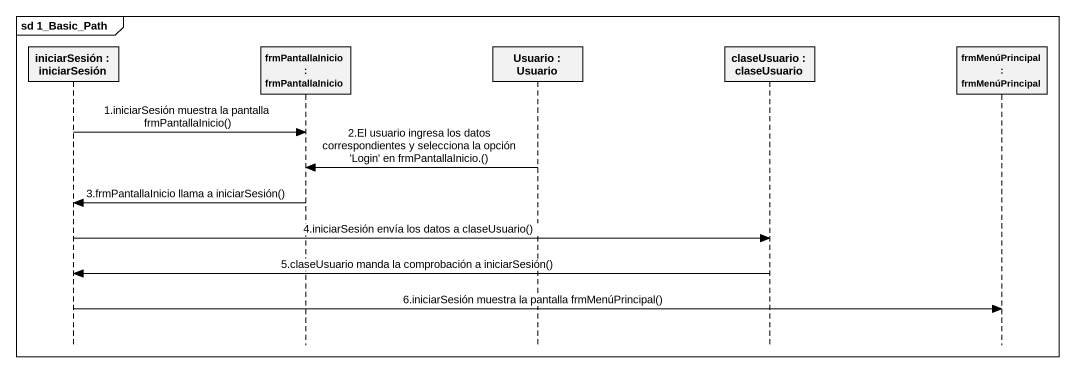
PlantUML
@startuml
mainframe sd 1_Basic_Path
hide footbox
participant "iniciarSesión : iniciarSesión" as iniciarSesión
participant "frmPantallaInicio : frmPantallaInicio" as frmPantallaInicio
participant "Usuario : Usuario" as Usuario
participant "claseUsuario : claseUsuario" as claseUsuario
participant "frmMenúPrincipal : frmMenúPrincipal" as frmMenúPrincipal

iniciarSesión -> frmPantallaInicio : 1.iniciarSesión muestra la pantalla frmPantallaInicio()
Usuario -> frmPantallaInicio : 2.El usuario ingresa los datos correspondientes y selecciona la opción 'Login' en frmPantallaInicio.()
frmPantallaInicio -> iniciarSesión : 3.frmPantallaInicio llama a iniciarSesión()
iniciarSesión -> claseUsuario : 4.iniciarSesión envía los datos a claseUsuario()
claseUsuario -> iniciarSesión : 5.claseUsuario manda la comprobación a iniciarSesión()
iniciarSesión -> frmMenúPrincipal : 6.iniciarSesión muestra la pantalla frmMenúPrincipal()
@enduml
